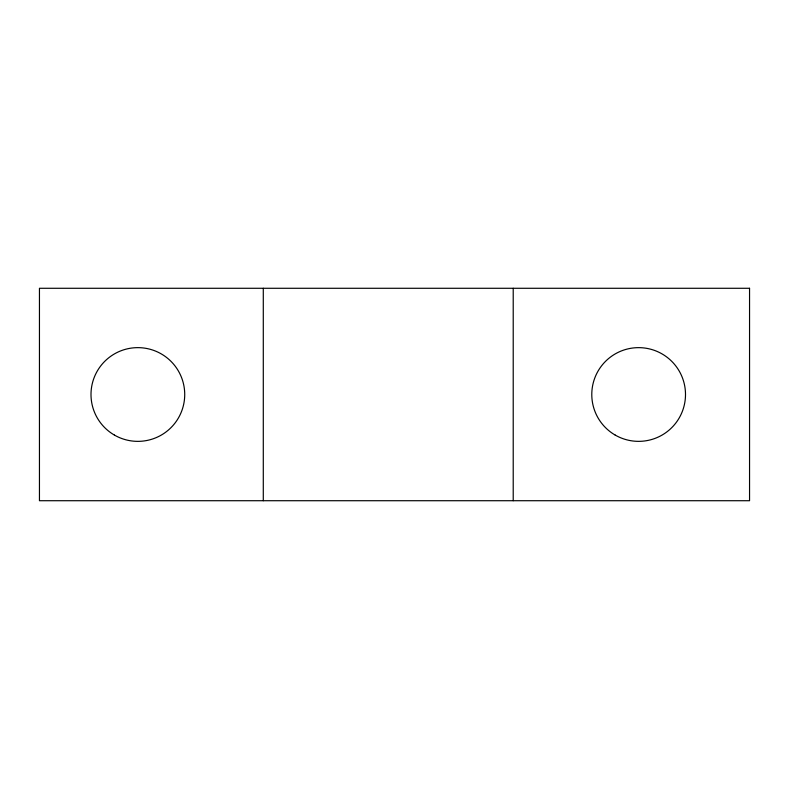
<?xml version="1.0" encoding="UTF-8"?>
<svg xmlns="http://www.w3.org/2000/svg" width="789" height="789" viewBox="0 0 789 789"><rect width="100%" height="100%" fill="white"/><g stroke="black" fill="none" stroke-linecap="round" stroke-linejoin="round"><path stroke-width="1.18" d="M513.215 288.281L513.215 500.719M263.289 288.281L263.289 500.719M749.55 288.281L39.45 288.281L39.45 500.719L749.55 500.719L749.55 288.281M114.425 435.084A46.867 46.867 0 0 0 184.725 394.5A46.867 46.867 0 0 0 114.425 353.916A46.867 46.867 0 0 0 114.425 435.084M615.213 435.084A46.867 46.867 0 0 0 685.503 394.5A46.867 46.867 0 0 0 615.213 353.916A46.867 46.867 0 0 0 615.213 435.084"/></g></svg>
